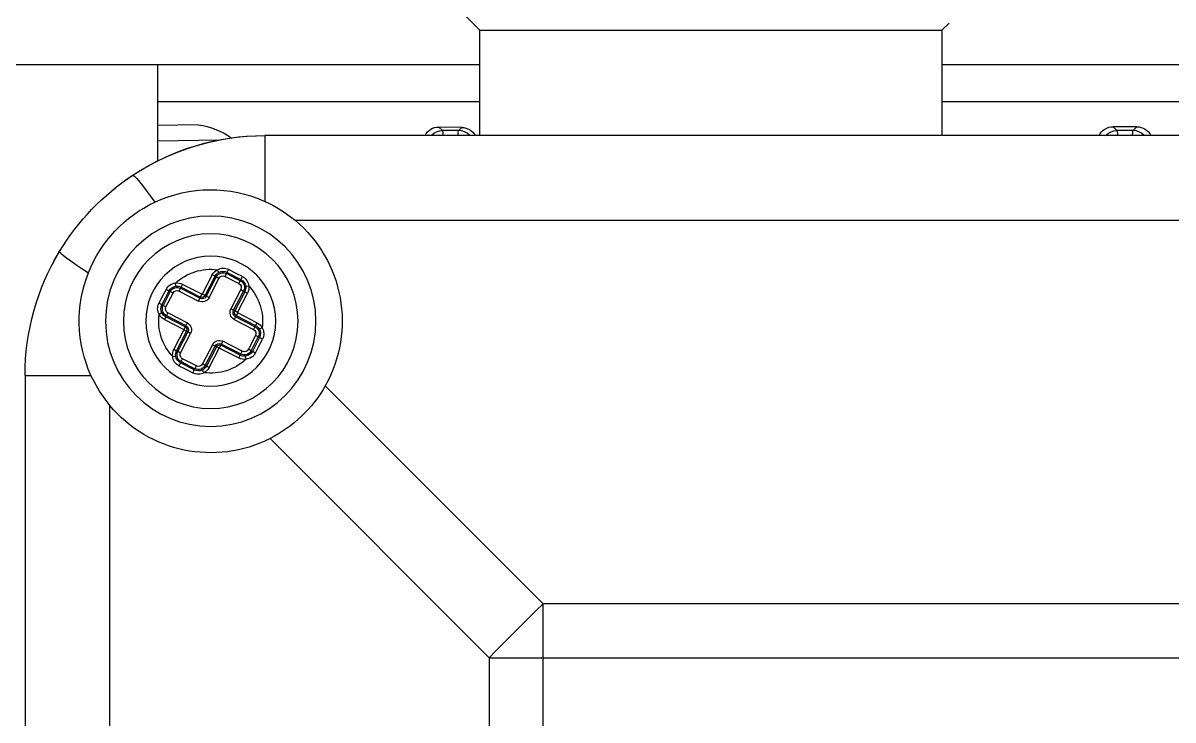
# Model space of a CAD drawing. Header units: millimetres. Extents: x -294625 to 2136527, y -251383 to 128331.
# Drawn here: x 1087776.65 to 1087813.77, y -78089.58 to -78067.09 of the extents above; entities that cross this region are included whole.
import ezdxf

# ---------------------------------------------------------------- set-up
doc = ezdxf.new("R2010")
doc.units = ezdxf.units.MM
doc.layers.add('N3-NOTE', color=11, linetype='Continuous', lineweight=13)
doc.styles.add('P-VNTIMEH', font='vntimeh.shx', dxfattribs={"width": 0.75, "height": 300})
doc.dimstyles.new('N-NOTE', dxfattribs={"dimtxt": 200, "dimasz": 30, "dimexe": 50, "dimexo": 50, "dimgap": 100, "dimtad": 1, "dimdec": 0, "dimdsep": 46, "dimtxsty": 'P-VNTIMEH', "dimblk": 'OPEN30', "dimcen": 0, "dimse1": 1, "dimse2": 1, "dimclrd": 256, "dimclre": 7, "dimclrt": 256, "dimadec": 0, "dimazin": 0, "dimtfac": 1, "dimtdec": 0, "dimtix": 1, "dimtmove": 2, "dimatfit": 3, "dimldrblk": 'OPEN30', "dimfxl": 1, "dimtolj": 1, "dimtzin": 0, "dimarcsym": 0})

# ---------------------------------------------------------------- blocks, each defined once
blk = doc.blocks.new('MB bom')
at = {"color": 8, "linetype": 'Continuous'}
for p, q in [((-198916.451, 638694.727), (-198916.451, 638604.291)), ((-198933.324, 638613.284), (-198933.325, 638690.176)), ((-198931.582, 638690.176), (-198931.581, 638613.284)), ((-198915.351, 638626.176), (-198915.351, 638674.257)), ((-198919.19, 638605.267), (-198919.19, 638672.817)), ((-198914.151, 638626.176), (-198914.151, 638637.541)), ((-198916.451, 638632.718), (-198916.437, 638632.705)), ((-198916.437, 638632.705), (-198916.375, 638632.629)), ((-198916.375, 638632.629), (-198916.329, 638632.543)), ((-198916.329, 638632.543), (-198916.3, 638632.449)), ((-198916.3, 638632.449), (-198916.291, 638632.351)), ((-198916.168, 638632.474), (-198916.291, 638632.351)), ((-198916.291, 638632.351), (-198916.291, 638631.831)), ((-198916.168, 638632.474), (-198916.166, 638631.707)), ((-198916.3, 638631.734), (-198916.291, 638631.831)), ((-198916.291, 638631.831), (-198916.166, 638631.707)), ((-198916.451, 638631.464), (-198916.437, 638631.478)), ((-198916.437, 638631.478), (-198916.375, 638631.553)), ((-198916.375, 638631.553), (-198916.329, 638631.64)), ((-198916.329, 638631.64), (-198916.3, 638631.734)), ((-198912.815, 638626.405), (-198913.044, 638626.176)), ((-198913.044, 638626.176), (-198916.451, 638626.176)), ((-198913.044, 638611.236), (-198913.044, 638626.176)), ((-199005.877, 638613.284), (-198933.324, 638613.284)), ((-198933.324, 638611.541), (-198933.324, 638613.284)), ((-198933.324, 638613.284), (-198931.581, 638613.284)), ((-198931.798, 638613.066), (-198931.581, 638613.284)), ((-198931.581, 638613.284), (-198924.54, 638606.243)), ((-198932.233, 638612.629), (-198932.015, 638612.847)), ((-198932.015, 638612.847), (-198931.798, 638613.066)), ((-198932.451, 638612.411), (-198932.233, 638612.629)), ((-198932.887, 638611.975), (-198932.669, 638612.193)), ((-198932.669, 638612.193), (-198932.451, 638612.411)), ((-198933.324, 638611.541), (-198933.106, 638611.758)), ((-198933.106, 638611.758), (-198932.887, 638611.975)), ((-198933.324, 638611.541), (-199005.877, 638611.54)), ((-198926.243, 638604.46), (-198933.324, 638611.541)), ((-198916.451, 638611.236), (-198913.044, 638611.236)), ((-198915.351, 638600.825), (-198915.351, 638611.236)), ((-198914.151, 638574.791), (-198914.151, 638611.236)), ((-198913.044, 638611.236), (-198912.375, 638610.568)), ((-198916.451, 638610.918), (-198916.437, 638610.905)), ((-198916.437, 638610.905), (-198916.375, 638610.829)), ((-198916.375, 638610.829), (-198916.329, 638610.743)), ((-198916.329, 638610.743), (-198916.3, 638610.649)), ((-198916.3, 638610.649), (-198916.291, 638610.551)), ((-198916.188, 638610.654), (-198916.291, 638610.551)), ((-198916.188, 638610.654), (-198916.179, 638609.92)), ((-198916.291, 638610.551), (-198916.291, 638610.031)), ((-198916.329, 638609.84), (-198916.3, 638609.934)), ((-198916.3, 638609.934), (-198916.291, 638610.031)), ((-198916.291, 638610.031), (-198916.179, 638609.92)), ((-198916.451, 638609.664), (-198916.437, 638609.678)), ((-198916.437, 638609.678), (-198916.375, 638609.753)), ((-198916.375, 638609.753), (-198916.329, 638609.84)), ((-198916.451, 638604.291), (-198918.578, 638604.291)), ((-198923.476, 638603.985), (-198923.297, 638604.075)), ((-198923.476, 638603.985), (-198923.467, 638603.968)), ((-198923.467, 638603.968), (-198923.458, 638603.951)), ((-198923.458, 638603.951), (-198923.449, 638603.935)), ((-198923.449, 638603.935), (-198923.442, 638603.92)), ((-198923.442, 638603.92), (-198923.435, 638603.908)), ((-198923.435, 638603.908), (-198923.43, 638603.899)), ((-198923.43, 638603.899), (-198923.426, 638603.892)), ((-198922.98, 638604.118), (-198923.425, 638603.889)), ((-198923.404, 638603.849), (-198922.96, 638604.078)), ((-198922.914, 638603.99), (-198923.358, 638603.761)), ((-198923.297, 638604.075), (-198923.029, 638604.216)), ((-198923.029, 638604.216), (-198923.02, 638604.198)), ((-198923.02, 638604.198), (-198923.011, 638604.181)), ((-198923.011, 638604.181), (-198923.003, 638604.165)), ((-198923.003, 638604.165), (-198922.996, 638604.15)), ((-198922.996, 638604.15), (-198922.989, 638604.138)), ((-198922.989, 638604.138), (-198922.985, 638604.128)), ((-198922.985, 638604.128), (-198922.982, 638604.122)), ((-198922.982, 638604.122), (-198922.98, 638604.118)), ((-198922.96, 638604.078), (-198922.98, 638604.118)), ((-198922.96, 638604.078), (-198922.914, 638603.99)), ((-198922.627, 638603.972), (-198922.716, 638603.926)), ((-198922.394, 638603.302), (-198922.716, 638603.926)), ((-198922.666, 638604.206), (-198922.712, 638604.118)), ((-198922.627, 638603.972), (-198922.587, 638603.993)), ((-198922.627, 638603.972), (-198922.306, 638603.348)), ((-198922.498, 638604.038), (-198922.587, 638603.993)), ((-198922.265, 638603.369), (-198922.587, 638603.993)), ((-198922.498, 638604.038), (-198922.177, 638603.415)), ((-198923.678, 638603.686), (-198923.58, 638603.672)), ((-198923.51, 638603.517), (-198923.422, 638603.562)), ((-198923.426, 638603.892), (-198923.425, 638603.889)), ((-198923.404, 638603.849), (-198923.425, 638603.889)), ((-198923.422, 638603.562), (-198923.1, 638602.939)), ((-198923.404, 638603.849), (-198923.358, 638603.761)), ((-198922.165, 638603.411), (-198921.542, 638603.733)), ((-198921.496, 638603.644), (-198922.12, 638603.322)), ((-198922.099, 638603.282), (-198921.475, 638603.604)), ((-198921.496, 638603.644), (-198921.542, 638603.733)), ((-198921.475, 638603.604), (-198921.496, 638603.644)), ((-198921.429, 638603.515), (-198921.475, 638603.604)), ((-198921.323, 638603.674), (-198921.31, 638603.773)), ((-198921.093, 638603.524), (-198921.084, 638603.529)), ((-198921.084, 638603.529), (-198921.072, 638603.535)), ((-198921.072, 638603.535), (-198921.057, 638603.543)), ((-198921.057, 638603.543), (-198921.041, 638603.551)), ((-198921.041, 638603.551), (-198921.024, 638603.56)), ((-198921.024, 638603.56), (-198921.007, 638603.569)), ((-198921.007, 638603.569), (-198920.916, 638603.391)), ((-198923.639, 638603.45), (-198923.55, 638603.496)), ((-198923.317, 638602.826), (-198923.639, 638603.45)), ((-198923.51, 638603.517), (-198923.55, 638603.496)), ((-198923.55, 638603.496), (-198923.229, 638602.872)), ((-198923.189, 638602.893), (-198923.51, 638603.517)), ((-198922.306, 638603.348), (-198922.394, 638603.302)), ((-198922.306, 638603.348), (-198922.265, 638603.369)), ((-198922.177, 638603.415), (-198922.265, 638603.369)), ((-198922.165, 638603.411), (-198922.12, 638603.322)), ((-198922.099, 638603.282), (-198922.12, 638603.322)), ((-198922.099, 638603.282), (-198922.053, 638603.194)), ((-198921.429, 638603.515), (-198922.053, 638603.194)), ((-198921.231, 638603.452), (-198921.143, 638603.498)), ((-198921.002, 638603.007), (-198921.231, 638603.452)), ((-198921.143, 638603.498), (-198921.103, 638603.518)), ((-198921.143, 638603.498), (-198920.914, 638603.053)), ((-198921.103, 638603.518), (-198921.1, 638603.52)), ((-198920.874, 638603.074), (-198921.103, 638603.518)), ((-198921.1, 638603.52), (-198921.093, 638603.524)), ((-198920.916, 638603.391), (-198920.776, 638603.122)), ((-198923.945, 638602.494), (-198923.321, 638602.815)), ((-198923.321, 638602.815), (-198923.275, 638602.727)), ((-198923.317, 638602.826), (-198923.229, 638602.872)), ((-198923.189, 638602.893), (-198923.229, 638602.872)), ((-198923.189, 638602.893), (-198923.1, 638602.939)), ((-198921.689, 638602.488), (-198921.066, 638602.809)), ((-198921.066, 638602.809), (-198921.02, 638602.721)), ((-198921.002, 638603.007), (-198920.914, 638603.053)), ((-198920.914, 638603.053), (-198920.874, 638603.074)), ((-198920.875, 638602.804), (-198920.787, 638602.757)), ((-198920.874, 638603.074), (-198920.87, 638603.075)), ((-198920.87, 638603.075), (-198920.864, 638603.078)), ((-198920.864, 638603.078), (-198920.854, 638603.083)), ((-198920.854, 638603.083), (-198920.842, 638603.089)), ((-198920.842, 638603.089), (-198920.827, 638603.096)), ((-198920.827, 638603.096), (-198920.811, 638603.105)), ((-198920.811, 638603.105), (-198920.794, 638603.113)), ((-198920.794, 638603.113), (-198920.776, 638603.122)), ((-198916.626, 638600.825), (-198916.591, 638602.825)), ((-198923.945, 638602.494), (-198923.899, 638602.405)), ((-198923.275, 638602.727), (-198923.899, 638602.405)), ((-198923.879, 638602.365), (-198923.255, 638602.686)), ((-198923.209, 638602.598), (-198923.833, 638602.276)), ((-198923.255, 638602.686), (-198923.275, 638602.727)), ((-198923.255, 638602.686), (-198923.209, 638602.598)), ((-198921.689, 638602.488), (-198921.644, 638602.399)), ((-198921.02, 638602.721), (-198921.644, 638602.399)), ((-198921.623, 638602.359), (-198920.999, 638602.681)), ((-198920.954, 638602.592), (-198921.577, 638602.27)), ((-198921.02, 638602.721), (-198920.999, 638602.681)), ((-198920.999, 638602.681), (-198920.954, 638602.592)), ((-198924.115, 638602.322), (-198924.026, 638602.277)), ((-198923.985, 638602.032), (-198923.896, 638602.078)), ((-198923.879, 638602.365), (-198923.899, 638602.405)), ((-198923.896, 638602.078), (-198923.667, 638601.634)), ((-198923.879, 638602.365), (-198923.833, 638602.276)), ((-198921.798, 638602.147), (-198921.71, 638602.193)), ((-198921.477, 638601.523), (-198921.798, 638602.147)), ((-198921.71, 638602.193), (-198921.67, 638602.213)), ((-198921.71, 638602.193), (-198921.388, 638601.569)), ((-198921.67, 638602.213), (-198921.581, 638602.259)), ((-198921.348, 638601.589), (-198921.67, 638602.213)), ((-198921.644, 638602.399), (-198921.623, 638602.359)), ((-198921.623, 638602.359), (-198921.577, 638602.27)), ((-198921.581, 638602.259), (-198921.259, 638601.635)), ((-198916.103, 638602.14), (-198916.126, 638600.825)), ((-198924.122, 638601.963), (-198924.104, 638601.972)), ((-198923.982, 638601.695), (-198924.122, 638601.963)), ((-198924.104, 638601.972), (-198924.087, 638601.981)), ((-198924.087, 638601.981), (-198924.071, 638601.989)), ((-198924.071, 638601.989), (-198924.057, 638601.996)), ((-198924.057, 638601.996), (-198924.044, 638602.002)), ((-198924.044, 638602.002), (-198924.035, 638602.007)), ((-198924.035, 638602.007), (-198924.028, 638602.01)), ((-198924.028, 638602.01), (-198924.025, 638602.012)), ((-198923.985, 638602.032), (-198924.025, 638602.012)), ((-198924.025, 638602.012), (-198923.796, 638601.567)), ((-198923.756, 638601.588), (-198923.985, 638602.032)), ((-198923.891, 638601.517), (-198923.982, 638601.695)), ((-198923.469, 638601.57), (-198922.845, 638601.892)), ((-198922.799, 638601.803), (-198923.423, 638601.482)), ((-198923.403, 638601.441), (-198922.779, 638601.763)), ((-198922.733, 638601.675), (-198923.357, 638601.353)), ((-198922.845, 638601.892), (-198922.799, 638601.803)), ((-198922.799, 638601.803), (-198922.779, 638601.763)), ((-198922.779, 638601.763), (-198922.733, 638601.675)), ((-198922.633, 638601.717), (-198922.722, 638601.671)), ((-198922.4, 638601.047), (-198922.722, 638601.671)), ((-198922.593, 638601.737), (-198922.633, 638601.717)), ((-198922.633, 638601.717), (-198922.311, 638601.093)), ((-198922.504, 638601.783), (-198922.593, 638601.737)), ((-198922.271, 638601.113), (-198922.593, 638601.737)), ((-198922.504, 638601.783), (-198922.183, 638601.159)), ((-198923.891, 638601.517), (-198923.874, 638601.526)), ((-198923.874, 638601.526), (-198923.857, 638601.534)), ((-198923.857, 638601.534), (-198923.841, 638601.543)), ((-198923.841, 638601.543), (-198923.827, 638601.55)), ((-198923.827, 638601.55), (-198923.815, 638601.557)), ((-198923.815, 638601.557), (-198923.805, 638601.562)), ((-198923.805, 638601.562), (-198923.799, 638601.565)), ((-198923.799, 638601.565), (-198923.796, 638601.567)), ((-198923.756, 638601.588), (-198923.796, 638601.567)), ((-198923.756, 638601.588), (-198923.667, 638601.634)), ((-198923.595, 638601.314), (-198923.58, 638601.412)), ((-198923.423, 638601.482), (-198923.469, 638601.57)), ((-198923.423, 638601.482), (-198923.403, 638601.441)), ((-198923.357, 638601.353), (-198923.403, 638601.441)), ((-198921.984, 638601.096), (-198921.54, 638601.325)), ((-198921.54, 638601.325), (-198921.494, 638601.236)), ((-198921.477, 638601.523), (-198921.388, 638601.569)), ((-198921.388, 638601.569), (-198921.348, 638601.589)), ((-198921.348, 638601.589), (-198921.259, 638601.635)), ((-198921.318, 638601.415), (-198921.22, 638601.401)), ((-198922.311, 638601.093), (-198922.4, 638601.047)), ((-198922.271, 638601.113), (-198922.311, 638601.093)), ((-198922.183, 638601.159), (-198922.271, 638601.113)), ((-198922.185, 638600.967), (-198922.231, 638600.878)), ((-198921.984, 638601.096), (-198921.939, 638601.007)), ((-198921.494, 638601.236), (-198921.939, 638601.007)), ((-198921.939, 638601.007), (-198921.918, 638600.967)), ((-198921.918, 638600.967), (-198921.474, 638601.196)), ((-198921.918, 638600.967), (-198921.917, 638600.964)), ((-198921.917, 638600.964), (-198921.914, 638600.957)), ((-198921.914, 638600.957), (-198921.909, 638600.948)), ((-198921.909, 638600.948), (-198921.903, 638600.935)), ((-198921.903, 638600.935), (-198921.895, 638600.921)), ((-198921.601, 638601.01), (-198921.87, 638600.87)), ((-198921.423, 638601.1), (-198921.601, 638601.01)), ((-198921.494, 638601.236), (-198921.474, 638601.196)), ((-198921.474, 638601.196), (-198921.472, 638601.193)), ((-198921.472, 638601.193), (-198921.468, 638601.187)), ((-198921.468, 638601.187), (-198921.463, 638601.177)), ((-198921.463, 638601.177), (-198921.457, 638601.165)), ((-198921.457, 638601.165), (-198921.449, 638601.151)), ((-198921.449, 638601.151), (-198921.441, 638601.135)), ((-198921.441, 638601.135), (-198921.432, 638601.118)), ((-198921.432, 638601.118), (-198921.423, 638601.1)), ((-198921.895, 638600.921), (-198921.887, 638600.905)), ((-198921.887, 638600.905), (-198921.879, 638600.888)), ((-198921.879, 638600.888), (-198921.87, 638600.87)), ((-198918.402, 638600.59), (-198918.604, 638600.736)), ((-198918.223, 638600.457), (-198918.402, 638600.59)), ((-198914.151, 638600.825), (-198917.269, 638600.825)), ((-198918.069, 638600.34), (-198918.223, 638600.457)), ((-198917.942, 638600.24), (-198918.069, 638600.34)), ((-198917.844, 638600.157), (-198917.942, 638600.24)), ((-198917.775, 638600.093), (-198917.844, 638600.157)), ((-198917.737, 638600.049), (-198917.775, 638600.093)), ((-198917.731, 638600.025), (-198917.737, 638600.049)), ((-199014.025, 638599.28), (-198925.176, 638599.28)), ((-198925.176, 638599.28), (-198924.713, 638598.944)), ((-198924.713, 638598.944), (-198924.2, 638598.669)), ((-198924.2, 638596.542), (-198924.2, 638598.669)), ((-198920.744, 638598.377), (-198920.885, 638598.591)), ((-198920.616, 638598.186), (-198920.744, 638598.377)), ((-198920.502, 638598.022), (-198920.616, 638598.186)), ((-198920.405, 638597.886), (-198920.502, 638598.022)), ((-198920.325, 638597.781), (-198920.405, 638597.886)), ((-198920.263, 638597.707), (-198920.325, 638597.781)), ((-198920.22, 638597.665), (-198920.263, 638597.707)), ((-198920.197, 638597.656), (-198920.22, 638597.665)), ((-198924.2, 638596.542), (-199015, 638596.541))]:
    blk.add_line(p, q, dxfattribs=at)
for radius in [3.4, 2.823, 2.101]:
    blk.add_circle((-198922.451, 638602.542), radius, dxfattribs=at)
for centre, radius, start, end in [((-198916.663, 638632.478), 0.495, 359.5995, 64.7207), ((-198916.473, 638633.446), 1.11, 271.096, 279.4288), ((-198916.419, 638631.316), 0.531, 76.0058, 93.4694), ((-198916.641, 638631.695), 0.475, 293.5404, 1.3939), ((-198916.688, 638610.65), 0.5, 0.4724, 61.7608), ((-198916.473, 638611.646), 1.11, 271.096, 279.4288), ((-198916.419, 638609.516), 0.531, 76.0058, 93.4694), ((-198916.642, 638609.895), 0.463, 294.2798, 3.005), ((-198922.451, 638602.542), 4.25, 39.879, 119.4418), ((-198922.45, 638602.541), 4.251, 119.4447, 153.1657), ((-198922.451, 638602.542), 4.25, 24.3077, 39.879), ((-198922.451, 638602.542), 4.25, 153.1686, 230.1217), ((-198922.451, 638602.542), 4.25, 334.8528, 24.3077), ((-198924.201, 638604.291), 7.749, 324.3742, 0), ((-198924.2, 638604.291), 7.749, 326.6011, 0), ((-198923.31, 638603.654), 0.37, 116.5906, 175.0431), ((-198922.855, 638603.886), 0.372, 59.3273, 117.7865), ((-198922.846, 638603.858), 0.293, 62.6842, 117.2134), ((-198922.847, 638603.859), 0.247, 27.273, 117.273), ((-198922.847, 638603.859), 0.147, 27.273, 117.273), ((-198922.847, 638603.859), 0.292, 27.273, 62.4973), ((-198922.451, 638602.542), 1.678, 47.1675, 97.3498), ((-198922.847, 638603.859), 0.392, 27.273, 62.4973), ((-198922.451, 638602.542), 1.678, 137.0036, 187.5153), ((-198923.291, 638603.63), 0.392, 171.7053, 207.273), ((-198923.291, 638603.63), 0.292, 171.7053, 207.273), ((-198923.291, 638603.629), 0.292, 117.2413, 171.6104), ((-198923.291, 638603.63), 0.247, 117.273, 207.273), ((-198923.291, 638603.63), 0.147, 117.273, 207.273), ((-198921.362, 638603.384), 0.392, 82.3505, 117.273), ((-198921.362, 638603.384), 0.292, 82.3505, 117.273), ((-198921.362, 638603.384), 0.247, 27.273, 117.273), ((-198921.362, 638603.384), 0.147, 27.273, 117.273), ((-198921.363, 638603.384), 0.292, 27.242, 82.2498), ((-198921.338, 638603.404), 0.37, 26.5956, 85.7177), ((-198922.169, 638603.418), 0.253, 207.273, 297.273), ((-198922.169, 638603.418), 0.153, 207.273, 297.273), ((-198922.169, 638603.418), 0.108, 207.273, 297.273), ((-198922.169, 638603.418), 0.00837, 207.273, 297.273), ((-198918.555, 638601.797), 2.476, 7.9604, 35.152), ((-198923.325, 638602.823), 0.00837, 297.273, 27.273), ((-198923.325, 638602.823), 0.108, 297.273, 27.273), ((-198923.325, 638602.823), 0.153, 297.273, 27.273), ((-198923.325, 638602.823), 0.253, 297.273, 27.273), ((-198921.133, 638602.94), 0.147, 297.273, 27.273), ((-198921.133, 638602.94), 0.247, 297.273, 27.273), ((-198921.133, 638602.94), 0.292, 297.273, 332.1955), ((-198921.134, 638602.94), 0.293, 332.386, 27.2142), ((-198921.106, 638602.949), 0.372, 329.0063, 27.7724), ((-198923.765, 638602.145), 0.392, 117.273, 153.1481), ((-198921.574, 638602.263), 0.253, 117.273, 207.273), ((-198922.451, 638602.542), 1.678, 317.1962, 7.3784), ((-198921.133, 638602.94), 0.392, 297.273, 332.1955), ((-198923.793, 638602.137), 0.372, 150.0097, 207.7897), ((-198923.764, 638602.146), 0.293, 153.3295, 207.2139), ((-198923.765, 638602.145), 0.292, 117.273, 153.1481), ((-198923.765, 638602.145), 0.247, 117.273, 207.273), ((-198923.765, 638602.145), 0.147, 117.273, 207.273), ((-198921.574, 638602.263), 0.153, 117.273, 207.273), ((-198921.574, 638602.263), 0.108, 117.273, 207.273), ((-198921.574, 638602.263), 0.00837, 117.273, 207.273), ((-198922.729, 638601.667), 0.253, 27.273, 117.273), ((-198922.729, 638601.667), 0.153, 27.273, 117.273), ((-198922.729, 638601.667), 0.108, 27.273, 117.273), ((-198922.729, 638601.667), 0.00837, 27.273, 117.273), ((-198923.561, 638601.682), 0.37, 206.5772, 264.7153), ((-198923.536, 638601.701), 0.292, 207.2424, 261.3061), ((-198923.536, 638601.701), 0.247, 207.273, 297.273), ((-198923.536, 638601.701), 0.147, 207.273, 297.273), ((-198923.536, 638601.701), 0.392, 261.3979, 297.273), ((-198922.451, 638602.542), 1.678, 227.0307, 277.5424), ((-198923.536, 638601.701), 0.292, 261.3979, 297.273), ((-198921.607, 638601.456), 0.147, 297.273, 27.273), ((-198921.607, 638601.456), 0.247, 297.273, 27.273), ((-198921.608, 638601.456), 0.292, 297.2432, 351.9511), ((-198921.588, 638601.431), 0.37, 296.582, 355.3963), ((-198921.607, 638601.456), 0.292, 352.0487, 27.273), ((-198921.607, 638601.456), 0.392, 352.0487, 27.273), ((-198922.052, 638601.227), 0.392, 207.273, 242.8407), ((-198922.052, 638601.227), 0.292, 207.273, 242.8407), ((-198922.052, 638601.227), 0.247, 207.273, 297.273), ((-198922.052, 638601.228), 0.293, 243.0258, 297.2145), ((-198922.052, 638601.227), 0.147, 207.273, 297.273), ((-198922.043, 638601.199), 0.372, 239.6827, 297.7756), ((-198922.451, 638602.542), 4.25, 291.6165, 334.8528), ((-198924.2, 638604.291), 7.749, 301.1083, 326.6011), ((-198922.451, 638602.542), 4.25, 245.693, 291.6165), ((-198924.2, 638604.291), 7.749, 270.0003, 301.1083), ((-198924.201, 638604.291), 7.749, 297.6348, 301.4584)]:
    blk.add_arc(centre, radius, start, end, dxfattribs=at)
blk = doc.blocks.new('PMBCB')
h = blk.add_hatch()
h.set_pattern_fill('BTCT2', color=8, scale=30, pattern_type=2)
h.set_pattern_definition([(50, (-27194.2, -11189.96), (215.17805, -18.8256), [22.5, -247.5]), (355, (-27194.2, -11189.96), (-41.6254, 225.6576), [18, -198]), (100.4514, (-27176.26, -11191.53), (173.5528, 206.8319), [19.122, -210.3426]), (46.1842, (-27194.2, -11129.96), (320.1723, -49.6557), [33.75, -371.25]), (96.6356, (-27167.5, -11134.1), (280.3988, 292.2354), [28.683, -315.514]), (351.1842, (-27194.2, -11129.96), (280.3986, 292.2356), [27, -297]), (21, (-27164.2, -11144.96), (179.0721, -120.7857), [22.5, -247.5]), (326, (-27164.2, -11144.96), (72.9946, 217.545), [18, -198]), (71.4514, (-27149.27, -11155.03), (252.0668, 96.7591), [19.122, -210.3426]), (37.5, (-27194.194, -11189.96), (3.64796, 99.86816), [0, -195.6, 0, -201, 0, -198.75]), (7.5, (-27194.19, -11189.96), (78.92086, 118.3235), [0, -114.6, 0, -191.1, 0, -75.75]), (327.5, (-27261.094, -11189.96), (160.14673, -6.76646), [0, -75, 0, -234, 0, -310.5]), (317.5, (-27291.1, -11189.96), (174.95585, 30.0315), [0, -97.5, 0, -155.4, 0, -220.5]), (45, (-27194.19, -11189.96), (-63.6396, 63.6396), []), (45, (-27194.19, -11168.96), (-63.6396, 63.6396), [])])
h.paths.add_polyline_path([(6600, 2700), (-2900, 2700), (-2900, -200), (6600, -200)])
h.paths.add_polyline_path([(5000, 2500), (5000, 0), (0, 0), (0, 2500)], flags=16)
h.paths.add_polyline_path([(5200, 2500), (6400, 2500), (6400, 0), (5200, 0)], flags=16)
h.paths.add_polyline_path([(-200, 2500), (-200, 0), (-2700, 0), (-2700, 2500)], flags=16)
h.paths.add_polyline_path([(5350.968, 389.341), (6075.73, 389.341), (6075.73, 539.341), (5350.968, 539.341)], flags=0)
h.paths.add_polyline_path([(5451.738, 547.351), (5986.024, 547.351), (5986.024, 775.923), (5451.738, 775.923)], flags=0)
h.paths.add_polyline_path([(4155.052, 389.341), (4879.814, 389.341), (4879.814, 539.341), (4155.052, 539.341)], flags=0)
h.paths.add_polyline_path([(4255.822, 547.351), (4790.108, 547.351), (4790.108, 775.923), (4255.822, 775.923)], flags=0)
h.paths.add_polyline_path([(-1032.124, 389.341), (-307.362, 389.341), (-307.362, 539.341), (-1032.124, 539.341)], flags=0)
h.paths.add_polyline_path([(-931.354, 547.351), (-397.069, 547.351), (-397.069, 775.923), (-931.354, 775.923)], flags=0)
at = {"color": 8, "xscale": -0.998699011935332, "yscale": 0.998699011935332, "zscale": 0.998699011935332, "rotation": 270}
blk.add_blockref('MB bom', (-637462.743, 200790.955), dxfattribs=at)
blk = doc.blocks.new('_Open30')
at = {"color": 0, "linetype": 'ByBlock', "lineweight": -2}
for p, q in [((-1, 0.26795), (0, 0)), ((0, 0), (-1, -0.26795)), ((0, 0), (-1, 0))]:
    blk.add_line(p, q, dxfattribs=at)

msp = doc.modelspace()

# ---------------------------------------------------------------- block references
msp.add_blockref('PMBCB', (1087473.725, -80204.012))

# ---------------------------------------------------------------- next in the draw order: leaders
at = {"layer": 'N3-NOTE'}
msp.add_leader([(1091135.043, -78161.74), (1091135.043, -74362.361), (1083978.179, -74362.361)], dimstyle='N-NOTE', override={"dimasz": 300, "dimgap": 100, "dimtad": 0}, dxfattribs=at)

doc.saveas('drawing.dxf')
